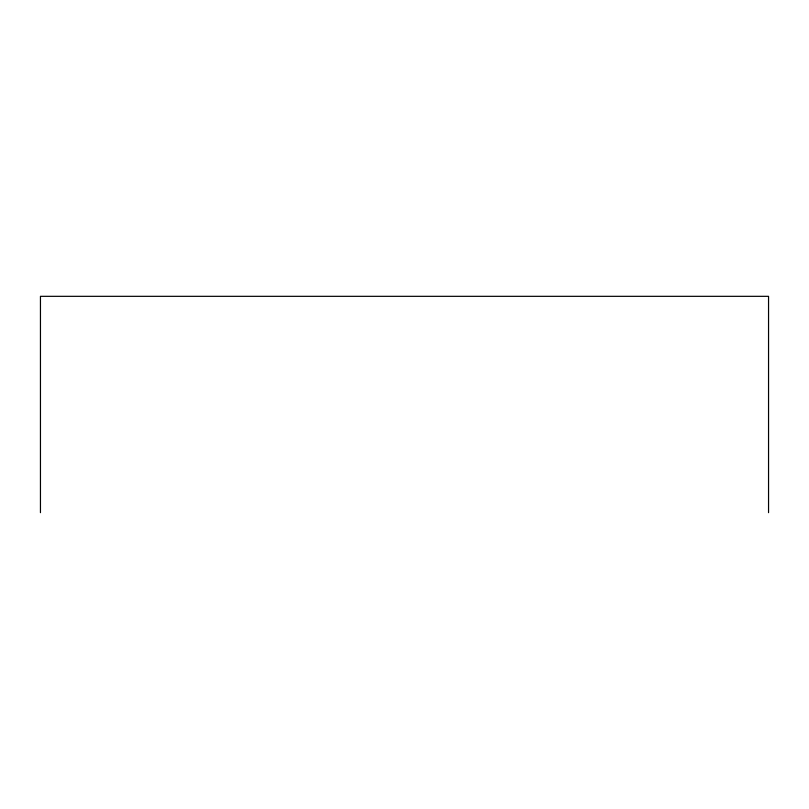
<?xml version="1.0" encoding="UTF-8"?>
<svg xmlns="http://www.w3.org/2000/svg" width="809" height="809" viewBox="0 0 809 809"><rect width="100%" height="100%" fill="white"/><g stroke="black" fill="none" stroke-linecap="round" stroke-linejoin="round"><path stroke-width="1.21" d="M768.55 512.673L768.55 296.327L40.45 296.327L40.45 512.673"/></g></svg>
